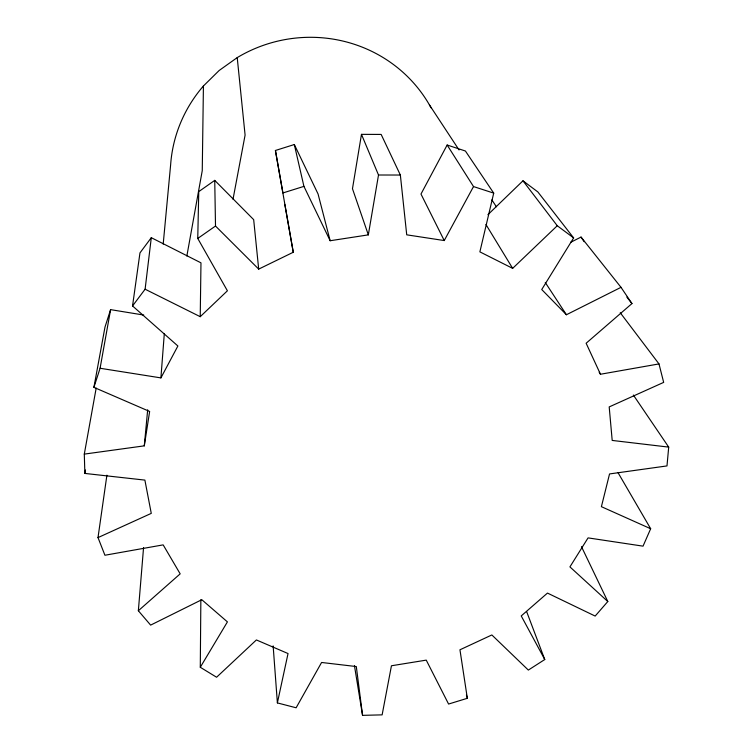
<?xml version="1.0" encoding="UTF-8"?>
<svg xmlns="http://www.w3.org/2000/svg" width="753" height="753" viewBox="0 0 753 753"><rect width="100%" height="100%" fill="white"/><g stroke="black" fill="none" stroke-linecap="round" stroke-linejoin="round"><path stroke-width="1.13" d="M526.639 611.596L544.758 659.534L528.342 670.076L491.85 634.958L459.951 649.792L467.34 698.295L448.581 704.046L426.245 660.127L391.447 665.765L382.129 714.861L362.56 715.35L356.31 666.556L321.587 662.471L296.127 707.782L277.386 702.916L288.032 653.548L256.397 639.946L216.582 677.239L200.289 667.271L200.853 599.802M151.297 237.684L145.103 289.208L200.232 316.684L200.976 262.844L151.297 237.684L139.964 252.895L132.547 305.944L177.887 345.994L160.907 377.893L100.083 368.264L93.909 387.343L149.64 411.477L144.294 445.851L84.298 454.106L84.873 473.43L144.887 480.103L151.268 513.377L98.003 537.604L104.921 555.243L163.166 544.871L180.174 573.852L138.354 610.749L150.638 625.112L201.795 599.708L227.415 621.884L200.289 667.271M431.045 107.801A138.514 134.514 -14 0 0 237.223 57.605L219.151 70.49L203.423 85.983L202.256 170.639L186.848 256.048M200.232 316.684L227.406 290.799L197.757 238.447L198.754 191.62L214.737 180.381L253.676 219.65L258.693 269.113L293.265 252.255L275.419 150.478L294.319 144.538L318.058 193.973L330.153 240.734L368.33 234.87L378.505 175.007L361.468 134.354L381.159 134.429L400.361 175.035L406.724 234.823L444.242 240.555L473.515 186.565L447.15 145.018L420.983 194.048L444.242 240.555M160.907 377.893L164.305 333.711M138.354 610.749L143.569 547.478M633.367 395.043L668.702 447.113L666.989 465.919L609.544 473.938L601.402 506.675L650.667 528.738L643.034 546.151L588.065 537.887L569.927 566.887L607.803 601.525L595.162 616.067L547.469 593.082L521.236 615.926L544.758 659.534M144.294 445.851L147.673 409.801M163.194 244.113L170.639 164.719A138.514 134.514 -14 0 1 203.423 85.983M98.003 537.604L106.907 475.171M361.468 134.354L352.47 188.721L368.33 234.87M84.873 473.43L85.475 469.994M100.083 368.264L110.597 309.643L143.748 315.055M84.298 454.106L96.177 388.106M93.909 387.343L104.996 327.056L110.597 309.643M233.016 199.234L245.092 135.079L237.223 57.605M447.15 145.018L465.41 151.014L493.714 193.116L479.877 251.86L512.652 268.36L557.258 225.74L573.626 237.901L541.736 289.538L566.416 314.745L621.009 287.335L631.955 303.572L586.135 343.246L600.47 374.25L658.988 363.915L663.666 382.383L609.196 406.921L612.198 440.43L668.702 447.113M132.547 305.944L145.103 289.208M487.916 214.68L522.968 180.805L537.83 191.911L573.626 237.901M197.757 238.447L215.509 226.032L214.737 180.381M570.558 242.362L581.034 237.073L621.009 287.335M330.153 240.734L303.93 186.377L282.921 192.956L275.419 150.478M378.505 175.007L400.361 175.035M473.515 186.565L493.714 193.116M215.509 226.032L258.693 269.113M626.844 297.115L631.955 303.572M522.968 180.805L557.258 225.74M620.246 312.74L658.988 363.915M581.034 237.073L584.168 241.713M429.408 104.874L459.029 149.932M491.878 199.893L496.387 206.755M545.266 282.488L566.416 314.745M599.2 372.293L600.47 374.25M485.949 224.507L512.652 268.36M617.959 472.555L650.667 528.738M581.457 546.622L607.803 601.525M466.399 694.897L467.34 698.295M294.319 144.538L303.93 186.377M284.813 204.383L293.265 252.255M354.447 665.671L362.56 715.35M273.141 645.895L277.386 702.916"/></g></svg>
